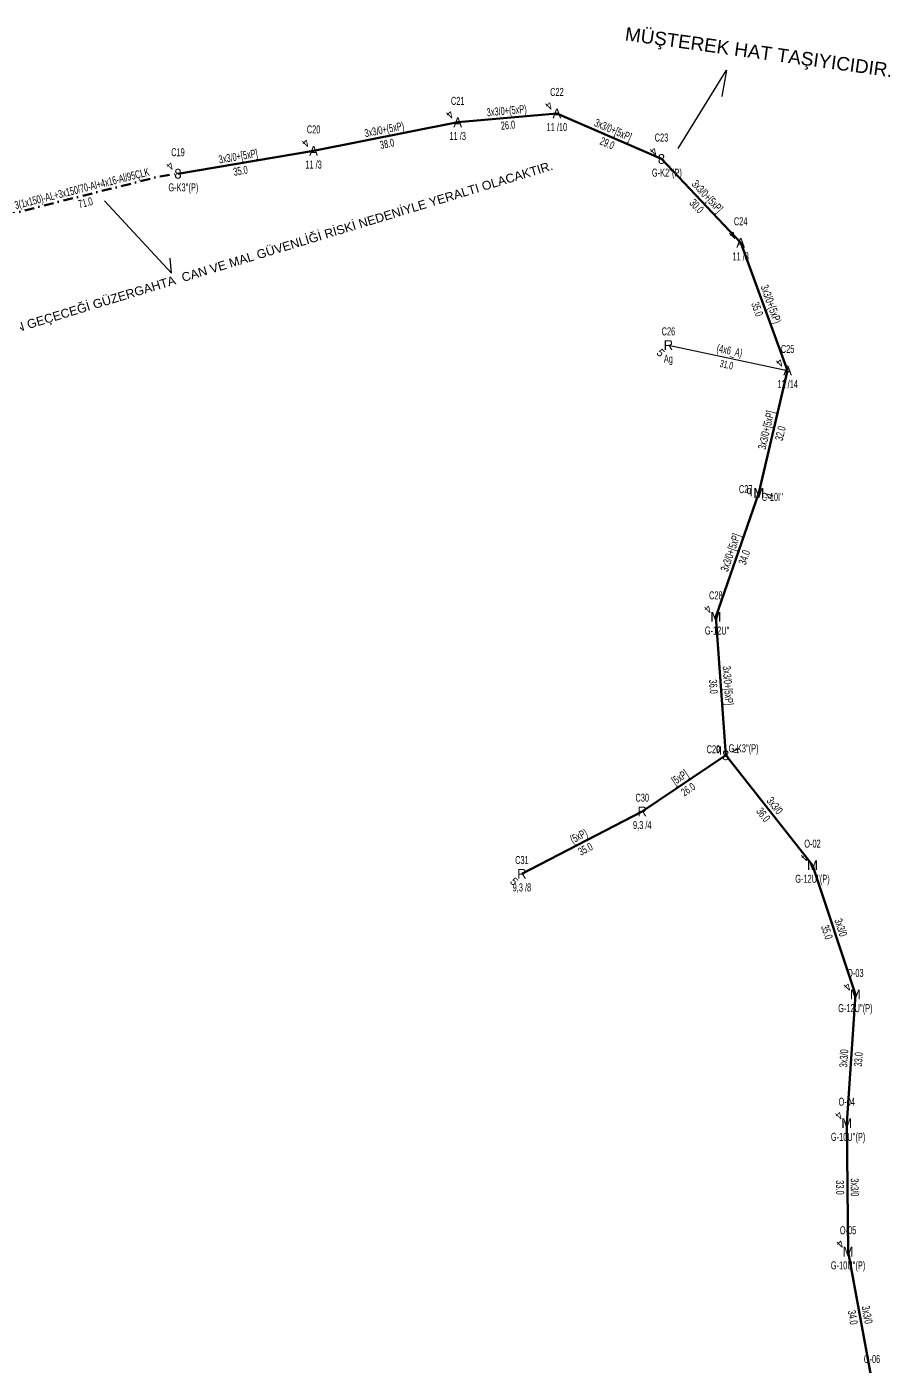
# Model space of a CAD drawing. Header units: millimetres. Extents: x 533588 to 538589, y 4082985 to 4086946.
# Drawn here: x 535445.2 to 535666.5, y 4085854.6 to 4086197.7 of the extents above; entities that cross this region are included whole.
import ezdxf
from ezdxf.enums import TextEntityAlignment as Align

# ---------------------------------------------------------------- set-up
doc = ezdxf.new("R2010")
doc.units = ezdxf.units.MM
doc.linetypes.add('DASHDOT', pattern=[5, 2.5, -1.25, 0, -1.25])
for name, color, linetype, lineweight in [('DIREK_AG_MEVCUT', 120, 'Continuous', 25), ('DIREK_OG_MEVCUT', 16, 'Continuous', 25), ('DIREK_OG_YENI', 10, 'Continuous', 25), ('HAT_ABONE_HAVAI_MEVCUT', 56, 'Continuous', 30), ('HAT_AG_HAVAI_BYSK', 3, 'Continuous', 50), ('HAT_AG_HAVAI_MEVCUT', 126, 'Continuous', 50), ('HAT_OG_HAVAI_YENI', 1, 'Continuous', 70), ('HAT_OG_YERALTI_YENI', 1, 'DASHDOT', 70), ('KULLANICI', 1, 'Continuous', 25)]:
    doc.layers.add(name, color=color, linetype=linetype, lineweight=lineweight)
doc.styles.add('Direk', font='B_CAD')
doc.styles.get("Standard").update_dxf_attribs({"font": 'Arial'})

msp = doc.modelspace()

# ---------------------------------------------------------------- linework, layer by layer
at = {"layer": 'HAT_ABONE_HAVAI_MEVCUT'}
msp.add_line((535609.624832, 4086116.165975), (535640.171, 4086109.671), dxfattribs=at)
at = {"layer": 'HAT_AG_HAVAI_BYSK'}
msp.add_line((535602.921394, 4085996.73944), (535624.303, 4086011.114), dxfattribs=at)
at = {"layer": 'HAT_AG_HAVAI_MEVCUT'}
msp.add_line((535572.082554, 4085980.774564), (535602.921394, 4085996.73944), dxfattribs=at)
at = {"layer": 'HAT_OG_HAVAI_YENI'}
for p, q in [((535555.639042, 4086173.205733), (535581.052, 4086175.493)), ((535581.052, 4086175.493), (535607.853, 4086163.815)), ((535518.708006, 4086165.894786), (535555.639042, 4086173.205733)), ((535483.952013, 4086160.049023), (535518.708006, 4086165.894786)), ((535607.853, 4086163.815), (535628.140102, 4086142.356454)), ((535628.140102, 4086142.356454), (535640.171, 4086109.671)), ((535640.171, 4086109.671), (535632.797, 4086078.288)), ((535632.797, 4086078.288), (535621.775, 4086046.559)), ((535621.775, 4086046.559), (535624.303, 4086011.114)), ((535624.303, 4086011.114), (535646.54, 4085982.984)), ((535646.54, 4085982.984), (535657.529, 4085949.849)), ((535657.529, 4085949.849), (535655.332, 4085916.89)), ((535655.332, 4085916.89), (535655.658, 4085883.974)), ((535655.658, 4085883.974), (535661.79, 4085851.001))]:
    msp.add_line(p, q, dxfattribs=at)
at = {"layer": 'HAT_OG_YERALTI_YENI', "flags": 128}
msp.add_lwpolyline([(535440.17, 4086148.59), (535441.810278, 4086149.923649), (535477.788175, 4086158.989394), (535480.867108, 4086159.616584), (535483.952013, 4086160.049023)], dxfattribs=at)
at = {"layer": 'KULLANICI'}
for p, q in [((535612.119339, 4086166.519696), (535624.497801, 4086186.605503)), ((535624.497801, 4086186.605503), (535623.330022, 4086179.832382)), ((535465.104671, 4086153.114658), (535482.266869, 4086134.584046)), ((535482.266869, 4086134.584046), (535481.924766, 4086138.404203))]:
    msp.add_line(p, q, dxfattribs=at)

# ---------------------------------------------------------------- texts
at = {"layer": 'DIREK_AG_MEVCUT', "width": 0.53}
for s, p in [('C26', (535609.624832, 4086119.665975)), ('Ag', (535609.624832, 4086112.665975)), ('C30', (535602.921394, 4086000.23944)), ('9,3 /4', (535602.921394, 4085993.23944)), ('C31', (535572.082554, 4085984.274564)), ('9,3 /8', (535572.082554, 4085977.274564))]:
    msp.add_text(s, height=2.05, dxfattribs=at).set_placement(p, align=Align.MIDDLE_CENTER)
at = {"layer": 'DIREK_AG_MEVCUT', "color": 32, "style": 'Direk'}
for p in [(535607.644933, 4086114.186076), (535570.102655, 4085978.794665)]:
    msp.add_text('5', height=2, rotation=315.000001, dxfattribs=at).set_placement(p, align=Align.MIDDLE_CENTER)
at = {"layer": 'DIREK_AG_MEVCUT', "style": 'Direk'}
for p in [(535609.624832, 4086116.165975), (535602.921394, 4085996.73944), (535572.082554, 4085980.774564)]:
    msp.add_text('R', height=2.5, dxfattribs=at).set_placement(p, align=Align.MIDDLE_CENTER)
at = {"layer": 'DIREK_OG_MEVCUT', "width": 0.53}
for s, p in [('C22', (535581.052, 4086180.993)), ('C21', (535555.639042, 4086178.705733)), ('C20', (535518.708006, 4086171.394786)), ('11 /3', (535555.639042, 4086169.705733)), ('11 /10', (535581.052, 4086171.993)), ('11 /3', (535518.708006, 4086162.394786)), ('C24', (535628.140102, 4086147.856454)), ('11 /8', (535628.140102, 4086138.856454)), ('C25', (535640.171, 4086115.171)), ('11 /14', (535640.171, 4086106.171))]:
    msp.add_text(s, height=2.05, dxfattribs=at).set_placement(p, align=Align.MIDDLE_CENTER)
at = {"layer": 'DIREK_OG_MEVCUT', "color": 32, "style": 'Direk'}
for p in [(535579.072101, 4086177.472899), (535553.659143, 4086175.185632), (535516.728107, 4086167.874685), (535626.160203, 4086144.336353), (535638.191101, 4086111.650899)]:
    msp.add_text('4', height=2, rotation=225.000001, dxfattribs=at).set_placement(p, align=Align.MIDDLE_CENTER)
at = {"layer": 'DIREK_OG_MEVCUT', "style": 'Direk'}
for p in [(535555.639042, 4086173.205733), (535581.052, 4086175.493), (535518.708006, 4086165.894786), (535628.140102, 4086142.356454), (535640.171, 4086109.671)]:
    msp.add_text('A', height=2.5, dxfattribs=at).set_placement(p, align=Align.MIDDLE_CENTER)
at = {"layer": 'DIREK_OG_YENI', "width": 0.53}
for s, p in [('C23', (535607.853, 4086169.315)), ('C19', (535483.952013, 4086165.549023)), ("G-K2''(P)", (535609.237876, 4086160.315)), ("G-K3''(P)", (535485.336889, 4086156.549023)), ('C27', (535629.435793, 4086079.263852)), ("G-10I''", (535636.241803, 4086077.287877)), ('C28', (535621.775, 4086052.059)), ("G-12U''", (535622.11221, 4086043.059)), ('C29', (535621.157334, 4086012.648531)), ("G-K3''(P)", (535628.897212, 4086012.896269)), ('O-02', (535646.54, 4085988.484)), ("G-12U''(P)", (535646.54, 4085979.484)), ('O-03', (535657.529, 4085955.349)), ("G-12U''(P)", (535657.529, 4085946.349)), ('O-04', (535655.332, 4085922.39)), ("G-10U''(P)", (535655.66921, 4085913.39)), ('O-05', (535655.658, 4085889.474)), ("G-10U''(P)", (535655.658, 4085880.474)), ('O-06', (535661.79, 4085856.501))]:
    msp.add_text(s, height=2.05, dxfattribs=at).set_placement(p, align=Align.MIDDLE_CENTER)
at = {"layer": 'DIREK_OG_YENI', "color": 32, "style": 'Direk'}
for rotation, p in [(225.000001, (535605.873101, 4086165.794899)), (225.000001, (535481.972114, 4086162.028922)), (433.810508, (535635.485966, 4086077.507318)), (225.000001, (535619.795101, 4086048.538899)), (111.203157, (535626.913451, 4086012.126693)), (225.000001, (535644.560101, 4085984.963899)), (225.000001, (535655.549101, 4085951.828899)), (225.000001, (535653.352101, 4085918.869899)), (225.000001, (535653.678101, 4085885.953899))]:
    msp.add_text('4', height=2, rotation=rotation, dxfattribs=at).set_placement(p, align=Align.MIDDLE_CENTER)
at = {"layer": 'DIREK_OG_YENI', "style": 'Direk'}
for s, p in [('8', (535607.853, 4086163.815)), ('8', (535483.952013, 4086160.049023)), ('M', (535632.797, 4086078.288)), ('M', (535621.775, 4086046.559)), ('8', (535624.303, 4086011.114)), ('M', (535646.54, 4085982.984)), ('M', (535657.529, 4085949.849)), ('M', (535655.332, 4085916.89)), ('M', (535655.658, 4085883.974))]:
    msp.add_text(s, height=2.5, dxfattribs=at).set_placement(p, align=Align.MIDDLE_CENTER)
at = {"layer": 'DIREK_OG_YENI', "color": 4, "style": 'Direk'}
for p in [(535630.396138, 4086078.985037), (535622.535233, 4086012.881767)]:
    msp.add_text('q', height=2, dxfattribs=at).set_placement(p, align=Align.MIDDLE_CENTER)
at = {"layer": 'HAT_ABONE_HAVAI_MEVCUT', "lineweight": 30, "width": 0.53}
msp.add_text('(4x6_A)', height=2.05, rotation=347.996075, dxfattribs=at).set_placement((535625.074698, 4086113.749901), align=Align.CENTER)
msp.add_text('31.0', height=1.9, rotation=347.996075, dxfattribs=at).set_placement((535624.721134, 4086112.087074), align=Align.TOP_CENTER)
at = {"layer": 'HAT_AG_HAVAI_BYSK', "lineweight": 30, "width": 0.53}
msp.add_text('[5xP]', height=2.05, rotation=33.912552, dxfattribs=at).set_placement((535613.137723, 4086004.63201), align=Align.CENTER)
msp.add_text('26.0', height=2.05, rotation=33.912552, dxfattribs=at).set_placement((535614.086199, 4086003.221196), align=Align.TOP_CENTER)
at = {"layer": 'HAT_AG_HAVAI_MEVCUT', "lineweight": 30, "width": 0.53}
msp.add_text('(5xP)', height=2.05, rotation=27.370029, dxfattribs=at).set_placement((535587.111199, 4085989.51185), align=Align.CENTER)
msp.add_text('35.0', height=2.05, rotation=27.370029, dxfattribs=at).set_placement((535587.892749, 4085988.002155), align=Align.TOP_CENTER)
at = {"layer": 'HAT_OG_HAVAI_YENI', "lineweight": 30, "width": 0.53}
for s, rotation, p in [('3x3/0+(5xP)', 5.142553, (535568.269355, 4086175.19585, 267790.526023)), ('3x3/0+[5xP]', 336.565184, (535595.031339, 4086170.359929, 267804.16729)), ('3x3/0+(5xP)', 11.197619, (535537.008459, 4086170.384078, 267777.819521)), ('3x3/0+[5xP]', 9.647237, (535499.525344, 4086163.496205, 267759.354003)), ('3x3/0+[5xP]', 312.903552, (535618.859967, 4086153.590421, 267814.070051)), ('3x3/0+(5xP)', 290.207707, (535634.953231, 4086126.307338, 267820.0855)), ('3x3/0+[5xP]', 436.777616, (535635.656618, 4086094.173754)), ('3x3/0+[5xP]', 430.843401, (535626.48309, 4086062.702049)), ('3x3/0+[5xP]', 274.078995, (535623.886547, 4086028.896633)), ('3x3/0', 308.327319, (535636.088119, 4085997.575868)), ('3x3/0', 288.348518, (535652.841513, 4085966.684118)), ('3x3/0', 446.186448, (535655.582765, 4085933.426427)), ('3x3/0', 270.56671, (535656.345155, 4085900.440379)), ('3x3/0', 280.535687, (535659.559875, 4085867.642459))]:
    msp.add_text(s, height=2.05, rotation=rotation, dxfattribs=at).set_placement(p, align=Align.CENTER)
for s, rotation, p in [('26.0', 5.142553, (535568.421733, 4086173.502693, 267790.526023)), ('38.0', 11.197619, (535537.338588, 4086168.716441, 267777.819521)), ('29.0', 336.565184, (535594.35524, 4086168.800157, 267804.16729)), ('35.0', 9.647237, (535499.810233, 4086161.820246, 267759.354003)), ('30.0', 312.903552, (535617.614715, 4086152.433118, 267814.070051)), ('35.0', 290.207707, (535633.357872, 4086125.720116, 267820.0855)), ('32.0', 436.777616, (535637.311551, 4086093.784911)), ('34.0', 430.843401, (535628.088952, 4086062.144192)), ('36.0', 274.078995, (535622.190853, 4086028.775709)), ('36.0', 308.327319, (535634.754502, 4085996.521608)), ('35.0', 288.348518, (535651.227943, 4085966.148964)), ('33.0', 446.186448, (535657.279, 4085933.31336)), ('33.0', 270.56671, (535654.645239, 4085900.423565)), ('34.0', 280.535687, (535657.888535, 4085867.331618))]:
    msp.add_text(s, height=2.05, rotation=rotation, dxfattribs=at).set_placement(p, align=Align.TOP_CENTER)
at = {"layer": 'HAT_OG_YERALTI_YENI', "lineweight": 30, "width": 0.53}
msp.add_text('3(1x150)-AL+3x150/70-Al+4x16-Al/95ÇLK', height=2.05, rotation=14.143019, dxfattribs=at).set_placement((535459.591535, 4086155.280757), align=Align.CENTER)
msp.add_text('71.0', height=2.05, rotation=14.143019, dxfattribs=at).set_placement((535460.006918, 4086153.632286), align=Align.TOP_CENTER)
at = {"layer": 'KULLANICI'}
for s, height, rotation, p in [('MÜŞTEREK HAT TAŞIYICIDIR.', 3.4662, 352.1467, (535598.33954, 4086194.196094)), ('HATTIN GEÇECEĞİ GÜZERGAHTA  CAN VE MAL GÜVENLİĞİ RİSKİ NEDENİYLE YERALTI OLACAKTIR.', 2.2707, 16.8868, (535433.853175, 4086116.689225))]:
    msp.add_text(s, height=height, rotation=rotation, dxfattribs=at).set_placement(p)

doc.saveas('drawing.dxf')
